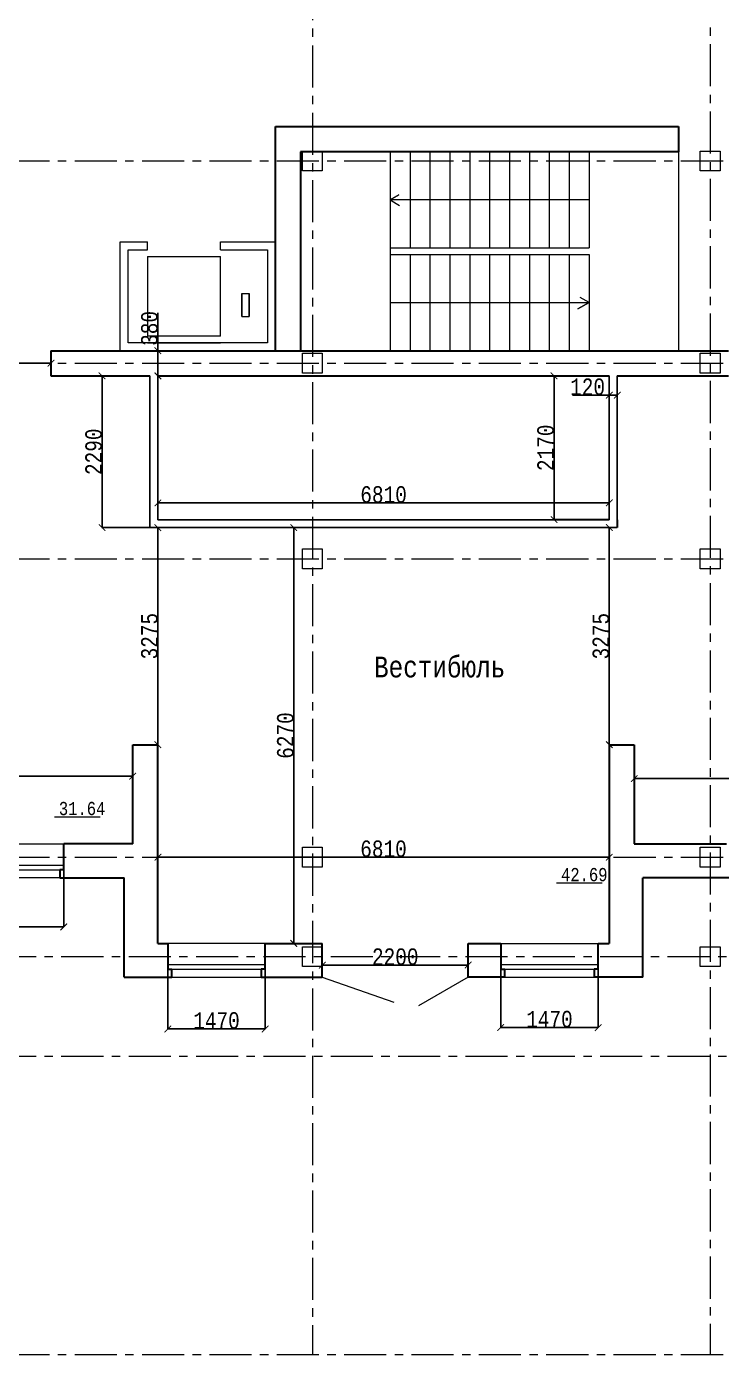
# Model space of a CAD drawing. Header units: millimetres. Extents: x -689206 to 4969298, y -1019800 to 703299.
# Drawn here: x 264912 to 275393, y 538899 to 558928 of the extents above; entities that cross this region are included whole.
import ezdxf

# ---------------------------------------------------------------- set-up
doc = ezdxf.new("R2010")
doc.units = ezdxf.units.MM
doc.linetypes.add('осеваяX2', pattern=[101.6, 63.5, -12.7, 12.7, -12.7])
for name, color, linetype, lineweight in [('несущие', 7, 'Continuous', 30), ('ОКНА', 250, 'Continuous', 20), ('РАЗМЕРЫ', 7, 'Continuous', 9), ('стены', 7, 'Continuous', 20)]:
    doc.layers.add(name, color=color, linetype=linetype, lineweight=lineweight)
doc.styles.add('Аннотативный', font='isocteur.ttf', dxfattribs={"width": 0.7, "height": 250})
doc.dimstyles.new('Аннотативный', dxfattribs={"dimscale": 0, "dimtxt": 250, "dimasz": 100, "dimexe": 1.25, "dimexo": 0.625, "dimtad": 1, "dimdec": 0, "dimtxsty": 'Аннотативный', "dimblk": 'ARCHTICK', "dimcen": 2.5, "dimadec": 0, "dimazin": 0, "dimtfac": 1, "dimtdec": 0, "dimtmove": 0, "dimatfit": 3, "dimfxl": 1, "dimarcsym": 0})

# ---------------------------------------------------------------- blocks, each defined once
blk = doc.blocks.new('_ArchTick')
at = {"color": 0, "linetype": 'ByBlock', "const_width": 0.15}
blk.add_lwpolyline([(-0.5, -0.5), (0.5, 0.5)], dxfattribs=at)
blk = doc.blocks.new('*D509')
at = {"layer": 'Defpoints', "color": 0, "lineweight": 20, "transparency": 16777216}
for p in [(273702, 553659), (272868, 551490), (273702, 551490)]:
    blk.add_point(p, dxfattribs=at)
at = {"layer": 'стены', "color": 0, "lineweight": -2, "transparency": 16777216}
for p, q in [((273701, 553659), (272867, 553659)), ((272868, 553659), (272868, 551490)), ((273701, 551490), (272867, 551490))]:
    blk.add_line(p, q, dxfattribs=at)
at = {"layer": 'стены', "color": 0, "lineweight": -2, "transparency": 16777216, "xscale": 100, "yscale": 100, "zscale": 100}
for p, rotation in [((272868, 553659), 90), ((272868, 551490), 270)]:
    blk.add_blockref('_ArchTick', p, dxfattribs=dict(at, rotation=rotation))
at = {"layer": 'стены', "color": 0, "lineweight": 13, "transparency": 16777216, "insert": (272742, 552574), "char_height": 250, "attachment_point": 5, "rotation": 90, "style": 'Аннотативный'}
blk.add_mtext('2170', dxfattribs=at)
blk = doc.blocks.new('*D510')
at = {"layer": 'Defpoints', "color": 0, "lineweight": 20, "transparency": 16777216}
for p in [(266893, 551743), (266893, 551490), (273702, 551490)]:
    blk.add_point(p, dxfattribs=at)
at = {"layer": 'стены', "color": 0, "lineweight": -2, "transparency": 16777216}
for p, q in [((266893, 551491), (266893, 551744)), ((273702, 551743), (266893, 551743)), ((273702, 551491), (273702, 551744))]:
    blk.add_line(p, q, dxfattribs=at)
at = {"layer": 'стены', "color": 0, "lineweight": -2, "transparency": 16777216, "xscale": 100, "yscale": 100, "zscale": 100, "rotation": 180}
blk.add_blockref('_ArchTick', (266893, 551743), dxfattribs=at)
at = {"layer": 'стены', "color": 0, "lineweight": -2, "transparency": 16777216, "xscale": 100, "yscale": 100, "zscale": 100}
blk.add_blockref('_ArchTick', (273702, 551743), dxfattribs=at)
at = {"layer": 'стены', "color": 0, "lineweight": 13, "transparency": 16777216, "insert": (270297, 551868), "char_height": 250, "attachment_point": 5, "style": 'Аннотативный'}
blk.add_mtext('6810', dxfattribs=at)
blk = doc.blocks.new('*D511')
at = {"layer": 'Defpoints', "color": 0, "lineweight": 20, "transparency": 16777216}
for p in [(263481, 553849), (263481, 553849), (265281, 553849)]:
    blk.add_point(p, dxfattribs=at)
at = {"layer": 'стены', "color": 0, "lineweight": -2, "transparency": 16777216}
for p, q in [((263481, 553849), (263481, 553850)), ((265281, 553849), (263481, 553849)), ((265281, 553849), (265281, 553850))]:
    blk.add_line(p, q, dxfattribs=at)
at = {"layer": 'стены', "color": 0, "lineweight": -2, "transparency": 16777216, "xscale": 100, "yscale": 100, "zscale": 100, "rotation": 180}
blk.add_blockref('_ArchTick', (263481, 553849), dxfattribs=at)
at = {"layer": 'стены', "color": 0, "lineweight": -2, "transparency": 16777216, "xscale": 100, "yscale": 100, "zscale": 100}
blk.add_blockref('_ArchTick', (265281, 553849), dxfattribs=at)
at = {"layer": 'стены', "color": 0, "lineweight": 13, "transparency": 16777216, "insert": (264381, 553974), "char_height": 250, "attachment_point": 5, "style": 'Аннотативный'}
blk.add_mtext('1800', dxfattribs=at)
blk = doc.blocks.new('*D486')
at = {"layer": 'Defpoints', "color": 0, "lineweight": 20, "transparency": 16777216}
for p in [(266051, 553659), (266773, 553659), (266773, 551370)]:
    blk.add_point(p, dxfattribs=at)
at = {"layer": 'стены', "color": 0, "lineweight": -2, "transparency": 16777216}
for p, q in [((266772, 553659), (266050, 553659)), ((266051, 551370), (266051, 553659)), ((266772, 551370), (266050, 551370))]:
    blk.add_line(p, q, dxfattribs=at)
at = {"layer": 'стены', "color": 0, "lineweight": -2, "transparency": 16777216, "xscale": 100, "yscale": 100, "zscale": 100}
for p, rotation in [((266051, 553659), 90), ((266051, 551370), 270)]:
    blk.add_blockref('_ArchTick', p, dxfattribs=dict(at, rotation=rotation))
at = {"layer": 'стены', "color": 0, "lineweight": 13, "transparency": 16777216, "insert": (265925, 552514), "char_height": 250, "attachment_point": 5, "rotation": 90, "style": 'Аннотативный'}
blk.add_mtext('2290', dxfattribs=at)
blk = doc.blocks.new('*D487')
at = {"layer": 'Defpoints', "color": 0, "lineweight": 20, "transparency": 16777216}
for p in [(266513, 547620), (262241, 546929), (266513, 546929)]:
    blk.add_point(p, dxfattribs=at)
at = {"layer": 'стены', "color": 0, "lineweight": -2, "transparency": 16777216}
for p, q in [((262241, 546929), (262241, 547621)), ((262241, 547620), (266513, 547620)), ((266513, 546929), (266513, 547621))]:
    blk.add_line(p, q, dxfattribs=at)
at = {"layer": 'стены', "color": 0, "lineweight": -2, "transparency": 16777216, "xscale": 100, "yscale": 100, "zscale": 100, "rotation": 180}
blk.add_blockref('_ArchTick', (262241, 547620), dxfattribs=at)
at = {"layer": 'стены', "color": 0, "lineweight": -2, "transparency": 16777216, "xscale": 100, "yscale": 100, "zscale": 100}
blk.add_blockref('_ArchTick', (266513, 547620), dxfattribs=at)
at = {"layer": 'стены', "color": 0, "lineweight": 13, "transparency": 16777216, "insert": (264377, 547745), "char_height": 250, "attachment_point": 5, "style": 'Аннотативный'}
blk.add_mtext('4272', dxfattribs=at)
blk = doc.blocks.new('*D488')
at = {"layer": 'Defpoints', "color": 0, "lineweight": 20, "transparency": 16777216}
for p in [(278349, 547585), (274077, 546917), (278349, 546917)]:
    blk.add_point(p, dxfattribs=at)
at = {"layer": 'стены', "color": 0, "lineweight": -2, "transparency": 16777216}
for p, q in [((274077, 546918), (274077, 547586)), ((274077, 547585), (278349, 547585)), ((278349, 546918), (278349, 547586))]:
    blk.add_line(p, q, dxfattribs=at)
at = {"layer": 'стены', "color": 0, "lineweight": -2, "transparency": 16777216, "xscale": 100, "yscale": 100, "zscale": 100, "rotation": 180}
blk.add_blockref('_ArchTick', (274077, 547585), dxfattribs=at)
at = {"layer": 'стены', "color": 0, "lineweight": -2, "transparency": 16777216, "xscale": 100, "yscale": 100, "zscale": 100}
blk.add_blockref('_ArchTick', (278349, 547585), dxfattribs=at)
at = {"layer": 'стены', "color": 0, "lineweight": 13, "transparency": 16777216, "insert": (276213, 547710), "char_height": 250, "attachment_point": 5, "style": 'Аннотативный'}
blk.add_mtext('4272', dxfattribs=at)
blk = doc.blocks.new('*D489')
at = {"layer": 'Defpoints', "color": 0, "lineweight": 20, "transparency": 16777216}
for p in [(266893, 551370), (266893, 551370), (266893, 548096)]:
    blk.add_point(p, dxfattribs=at)
at = {"layer": 'стены', "color": 0, "lineweight": -2, "transparency": 16777216}
for p, q in [((266893, 551370), (266894, 551370)), ((266893, 548096), (266893, 551370)), ((266893, 548096), (266894, 548096))]:
    blk.add_line(p, q, dxfattribs=at)
at = {"layer": 'стены', "color": 0, "lineweight": -2, "transparency": 16777216, "xscale": 100, "yscale": 100, "zscale": 100}
for p, rotation in [((266893, 551370), 90), ((266893, 548096), 270)]:
    blk.add_blockref('_ArchTick', p, dxfattribs=dict(at, rotation=rotation))
at = {"layer": 'стены', "color": 0, "lineweight": 13, "transparency": 16777216, "insert": (266767, 549733), "char_height": 250, "attachment_point": 5, "rotation": 90, "style": 'Аннотативный'}
blk.add_mtext('3275', dxfattribs=at)
blk = doc.blocks.new('*D490')
at = {"layer": 'Defpoints', "color": 0, "lineweight": 20, "transparency": 16777216}
for p in [(273702, 551370), (273702, 551370), (273700, 548096)]:
    blk.add_point(p, dxfattribs=at)
at = {"layer": 'стены', "color": 0, "lineweight": -2, "transparency": 16777216}
for p, q in [((273702, 551370), (273703, 551370)), ((273702, 548096), (273702, 551370)), ((273700, 548096), (273703, 548096))]:
    blk.add_line(p, q, dxfattribs=at)
at = {"layer": 'стены', "color": 0, "lineweight": -2, "transparency": 16777216, "xscale": 100, "yscale": 100, "zscale": 100}
for p, rotation in [((273702, 551370), 90), ((273702, 548096), 270)]:
    blk.add_blockref('_ArchTick', p, dxfattribs=dict(at, rotation=rotation))
at = {"layer": 'стены', "color": 0, "lineweight": 13, "transparency": 16777216, "insert": (273576, 549733), "char_height": 250, "attachment_point": 5, "rotation": 90, "style": 'Аннотативный'}
blk.add_mtext('3275', dxfattribs=at)
blk = doc.blocks.new('*D494')
at = {"layer": 'Defpoints', "color": 0, "lineweight": 20, "transparency": 16777216}
for p in [(273702, 553659), (273822, 553659), (273702, 553367)]:
    blk.add_point(p, dxfattribs=at)
at = {"layer": 'стены', "color": 0, "lineweight": -2, "transparency": 16777216}
for p, q in [((273702, 553658), (273702, 553366)), ((273822, 553658), (273822, 553366)), ((273702, 553367), (273145, 553367)), ((273822, 553367), (273702, 553367))]:
    blk.add_line(p, q, dxfattribs=at)
at = {"layer": 'стены', "color": 0, "lineweight": -2, "transparency": 16777216, "xscale": 100, "yscale": 100, "zscale": 100, "rotation": 180}
blk.add_blockref('_ArchTick', (273702, 553367), dxfattribs=at)
at = {"layer": 'стены', "color": 0, "lineweight": -2, "transparency": 16777216, "xscale": 100, "yscale": 100, "zscale": 100}
blk.add_blockref('_ArchTick', (273822, 553367), dxfattribs=at)
at = {"layer": 'стены', "color": 0, "lineweight": 20, "transparency": 16777216, "insert": (273374, 553493), "char_height": 250, "attachment_point": 5, "style": 'Аннотативный'}
blk.add_mtext('120', dxfattribs=at)
blk = doc.blocks.new('*D495')
at = {"layer": 'Defpoints', "color": 0, "lineweight": 20, "transparency": 16777216}
for p in [(266893, 554039), (266893, 554039), (266893, 553659)]:
    blk.add_point(p, dxfattribs=at)
at = {"layer": 'стены', "color": 0, "lineweight": -2, "transparency": 16777216}
for p, q in [((266893, 554039), (266893, 554612)), ((266893, 554039), (266894, 554039)), ((266893, 553659), (266893, 554039)), ((266893, 553659), (266894, 553659))]:
    blk.add_line(p, q, dxfattribs=at)
at = {"layer": 'стены', "color": 0, "lineweight": -2, "transparency": 16777216, "xscale": 100, "yscale": 100, "zscale": 100}
for p, rotation in [((266893, 554039), 90), ((266893, 553659), 270)]:
    blk.add_blockref('_ArchTick', p, dxfattribs=dict(at, rotation=rotation))
at = {"layer": 'стены', "color": 0, "lineweight": 13, "transparency": 16777216, "insert": (266767, 554375), "char_height": 250, "attachment_point": 5, "rotation": 90, "style": 'Аннотативный'}
blk.add_mtext('380', dxfattribs=at)
blk = doc.blocks.new('*D596')
at = {"layer": 'Defpoints', "color": 0, "lineweight": 20, "transparency": 16777216}
for p in [(266893, 546399), (266893, 546399), (273700, 546399)]:
    blk.add_point(p, dxfattribs=at)
at = {"layer": 'РАЗМЕРЫ', "color": 0, "lineweight": -2, "transparency": 16777216}
for p, q in [((266893, 546399), (266893, 546400)), ((273700, 546399), (266893, 546399)), ((273700, 546399), (273700, 546400))]:
    blk.add_line(p, q, dxfattribs=at)
at = {"layer": 'РАЗМЕРЫ', "color": 0, "lineweight": -2, "transparency": 16777216, "xscale": 100, "yscale": 100, "zscale": 100, "rotation": 180}
blk.add_blockref('_ArchTick', (266893, 546399), dxfattribs=at)
at = {"layer": 'РАЗМЕРЫ', "color": 0, "lineweight": -2, "transparency": 16777216, "xscale": 100, "yscale": 100, "zscale": 100}
blk.add_blockref('_ArchTick', (273700, 546399), dxfattribs=at)
at = {"layer": 'РАЗМЕРЫ', "color": 0, "lineweight": 13, "transparency": 16777216, "insert": (270296, 546524), "char_height": 250, "attachment_point": 5, "style": 'Аннотативный'}
blk.add_mtext('6810', dxfattribs=at)
blk = doc.blocks.new('*D597')
at = {"layer": 'Defpoints', "color": 0, "lineweight": 20, "transparency": 16777216}
for p in [(268942, 551370), (268942, 551370), (268942, 545099)]:
    blk.add_point(p, dxfattribs=at)
at = {"layer": 'РАЗМЕРЫ', "color": 0, "lineweight": -2, "transparency": 16777216}
for p, q in [((268942, 545099), (268942, 551370)), ((268943, 551370), (268944, 551370)), ((268943, 545099), (268944, 545099))]:
    blk.add_line(p, q, dxfattribs=at)
at = {"layer": 'РАЗМЕРЫ', "color": 0, "lineweight": -2, "transparency": 16777216, "xscale": 100, "yscale": 100, "zscale": 100}
for p, rotation in [((268942, 551370), 90), ((268942, 545099), 270)]:
    blk.add_blockref('_ArchTick', p, dxfattribs=dict(at, rotation=rotation))
at = {"layer": 'РАЗМЕРЫ', "color": 0, "lineweight": 13, "transparency": 16777216, "insert": (268817, 548234), "char_height": 250, "attachment_point": 5, "rotation": 90, "style": 'Аннотативный'}
blk.add_mtext('6270', dxfattribs=at)
blk = doc.blocks.new('*D609')
at = {"layer": 'Defpoints', "color": 0, "linetype": 'ByBlock', "lineweight": 20, "transparency": 16777216}
for p in [(267042, 545099), (268512, 545099), (268512, 543808)]:
    blk.add_point(p, dxfattribs=at)
at = {"layer": 'РАЗМЕРЫ', "color": 0, "linetype": 'ByBlock', "lineweight": -2, "transparency": 16777216}
for p, q in [((267042, 545098), (267042, 543807)), ((268512, 545098), (268512, 543807)), ((267042, 543808), (268512, 543808))]:
    blk.add_line(p, q, dxfattribs=at)
at = {"layer": 'РАЗМЕРЫ', "color": 0, "linetype": 'ByBlock', "lineweight": -2, "transparency": 16777216, "xscale": 100, "yscale": 100, "zscale": 100, "rotation": 180}
blk.add_blockref('_ArchTick', (267042, 543808), dxfattribs=at)
at = {"layer": 'РАЗМЕРЫ', "color": 0, "linetype": 'ByBlock', "lineweight": -2, "transparency": 16777216, "xscale": 100, "yscale": 100, "zscale": 100}
blk.add_blockref('_ArchTick', (268512, 543808), dxfattribs=at)
at = {"layer": 'РАЗМЕРЫ', "color": 0, "linetype": 'ByBlock', "lineweight": 13, "transparency": 16777216, "insert": (267777, 543934), "char_height": 250, "attachment_point": 5, "style": 'Аннотативный'}
blk.add_mtext('1470', dxfattribs=at)
blk = doc.blocks.new('*D610')
at = {"layer": 'Defpoints', "color": 0, "linetype": 'ByBlock', "lineweight": 20, "transparency": 16777216}
for p in [(272064, 545099), (273534, 545099), (273534, 543829)]:
    blk.add_point(p, dxfattribs=at)
at = {"layer": 'РАЗМЕРЫ', "color": 0, "linetype": 'ByBlock', "lineweight": -2, "transparency": 16777216}
for p, q in [((272064, 545098), (272064, 543828)), ((273534, 545098), (273534, 543828)), ((272064, 543829), (273534, 543829))]:
    blk.add_line(p, q, dxfattribs=at)
at = {"layer": 'РАЗМЕРЫ', "color": 0, "linetype": 'ByBlock', "lineweight": -2, "transparency": 16777216, "xscale": 100, "yscale": 100, "zscale": 100, "rotation": 180}
blk.add_blockref('_ArchTick', (272064, 543829), dxfattribs=at)
at = {"layer": 'РАЗМЕРЫ', "color": 0, "linetype": 'ByBlock', "lineweight": -2, "transparency": 16777216, "xscale": 100, "yscale": 100, "zscale": 100}
blk.add_blockref('_ArchTick', (273534, 543829), dxfattribs=at)
at = {"layer": 'РАЗМЕРЫ', "color": 0, "linetype": 'ByBlock', "lineweight": 13, "transparency": 16777216, "insert": (272799, 543954), "char_height": 250, "attachment_point": 5, "style": 'Аннотативный'}
blk.add_mtext('1470', dxfattribs=at)
blk = doc.blocks.new('*D623')
at = {"layer": 'Defpoints', "color": 0, "linetype": 'ByBlock', "lineweight": 20, "transparency": 16777216}
for p in [(269373, 544899), (271573, 544844), (269373, 544771)]:
    blk.add_point(p, dxfattribs=at)
at = {"layer": 'РАЗМЕРЫ', "color": 0, "linetype": 'ByBlock', "lineweight": -2, "transparency": 16777216}
for p, q in [((269373, 544898), (269373, 544770)), ((271573, 544843), (271573, 544770)), ((271573, 544771), (269373, 544771))]:
    blk.add_line(p, q, dxfattribs=at)
at = {"layer": 'РАЗМЕРЫ', "color": 0, "linetype": 'ByBlock', "lineweight": -2, "transparency": 16777216, "xscale": 100, "yscale": 100, "zscale": 100, "rotation": 180}
blk.add_blockref('_ArchTick', (269373, 544771), dxfattribs=at)
at = {"layer": 'РАЗМЕРЫ', "color": 0, "linetype": 'ByBlock', "lineweight": -2, "transparency": 16777216, "xscale": 100, "yscale": 100, "zscale": 100}
blk.add_blockref('_ArchTick', (271573, 544771), dxfattribs=at)
at = {"layer": 'РАЗМЕРЫ', "color": 0, "linetype": 'ByBlock', "lineweight": 13, "transparency": 16777216, "insert": (270473, 544896), "char_height": 250, "attachment_point": 5, "style": 'Аннотативный'}
blk.add_mtext('2200', dxfattribs=at)
blk = doc.blocks.new('*D624')
at = {"layer": 'Defpoints', "color": 0, "linetype": 'ByBlock', "lineweight": 20, "transparency": 16777216}
for p in [(263373, 546599), (265473, 546599), (265473, 545347)]:
    blk.add_point(p, dxfattribs=at)
at = {"layer": 'РАЗМЕРЫ', "color": 0, "linetype": 'ByBlock', "lineweight": -2, "transparency": 16777216}
for p, q in [((263373, 546598), (263373, 545346)), ((265473, 546598), (265473, 545346)), ((263373, 545347), (265473, 545347))]:
    blk.add_line(p, q, dxfattribs=at)
at = {"layer": 'РАЗМЕРЫ', "color": 0, "linetype": 'ByBlock', "lineweight": -2, "transparency": 16777216, "xscale": 100, "yscale": 100, "zscale": 100, "rotation": 180}
blk.add_blockref('_ArchTick', (263373, 545347), dxfattribs=at)
at = {"layer": 'РАЗМЕРЫ', "color": 0, "linetype": 'ByBlock', "lineweight": -2, "transparency": 16777216, "xscale": 100, "yscale": 100, "zscale": 100}
blk.add_blockref('_ArchTick', (265473, 545347), dxfattribs=at)
at = {"layer": 'РАЗМЕРЫ', "color": 0, "linetype": 'ByBlock', "lineweight": 13, "transparency": 16777216, "insert": (264423, 545473), "char_height": 250, "attachment_point": 5, "style": 'Аннотативный'}
blk.add_mtext('2100', dxfattribs=at)

msp = doc.modelspace()

# ---------------------------------------------------------------- linework, layer by layer
at = {"layer": 'несущие', "color": 0}
for p, q in [((266512.8, 546598.5), (265472.7, 546598.5)), ((274077.3, 546598.2), (275468.4, 546598.2)), ((265412.7, 546088.5), (266382.8, 546088.5)), ((266382.8, 544588.5), (266382.8, 546088.5)), ((275528.4, 546088.2), (274209.1, 546088.2)), ((274209.1, 544588.5), (274209.1, 546088.2)), ((266892.8, 545098.5), (267041.9, 545098.5)), ((268511.9, 545098.5), (269372.7, 545098.5)), ((269372.7, 544588.5), (269372.7, 545098.5)), ((271572.7, 544588.5), (271572.7, 545098.5)), ((271572.7, 545098.5), (272064.2, 545098.5)), ((273534.2, 545098.5), (273699.5, 545098.5)), ((266382.8, 544588.5), (267101.9, 544588.5)), ((268451.9, 544588.5), (269372.7, 544588.5)), ((272124.2, 544588.5), (271572.7, 544588.5)), ((274209.1, 544588.5), (273474.2, 544588.5))]:
    msp.add_line(p, q, dxfattribs=at)
at = {"layer": 'ОКНА', "color": 0}
for p, q in [((263372.7, 546598.5), (265472.7, 546598.5)), ((265412.7, 546088.5), (263432.7, 546088.5)), ((268511.9, 545098.5), (267041.9, 545098.5)), ((271572.7, 545098.5), (272064.2, 545098.5)), ((272064.2, 545098.5), (273534.2, 545098.5)), ((267041.9, 544588.5), (267101.9, 544588.5)), ((267101.9, 544588.5), (268451.9, 544588.5)), ((268451.9, 544588.5), (268511.9, 544588.5)), ((272124.2, 544588.5), (273474.2, 544588.5))]:
    msp.add_line(p, q, dxfattribs=at)
at = {"layer": 'ОКНА'}
for p, q in [((263372.7, 546278.5), (265472.7, 546278.5)), ((263372.7, 546208.5), (265412.7, 546208.5)), ((267041.9, 544778.5), (268511.9, 544778.5)), ((267101.9, 544708.5), (268451.9, 544708.5)), ((272064.2, 544778.5), (273534.2, 544778.5)), ((272124.2, 544708.5), (273474.2, 544708.5))]:
    msp.add_line(p, q, dxfattribs=at)
at = {"layer": 'ОКНА', "color": 18, "lineweight": 30, "true_color": 0x000000}
for p, q in [((267041.9, 544708.5), (267101.9, 544708.5)), ((267101.9, 544588.5), (267101.9, 544708.5)), ((268511.9, 544708.5), (268451.9, 544708.5)), ((268451.9, 544708.5), (268451.9, 544588.5)), ((272064.2, 544708.5), (272124.2, 544708.5)), ((272124.2, 544588.5), (272124.2, 544708.5)), ((273534.2, 544708.5), (273474.2, 544708.5)), ((273474.2, 544708.5), (273474.2, 544588.5))]:
    msp.add_line(p, q, dxfattribs=at)
at = {"layer": 'РАЗМЕРЫ', "linetype": 'ByBlock', "lineweight": 30}
for p, q in [((268665.6, 554038.5), (268665.6, 557418.5)), ((268665.6, 557418.5), (274745.6, 557418.5)), ((274745.6, 557418.5), (274745.6, 557038.5)), ((269045.6, 557038.5), (269045.6, 554038.5)), ((274745.6, 557038.5), (269045.6, 557038.5)), ((275117.7, 553658.5), (275497.7, 553658.5))]:
    msp.add_line(p, q, dxfattribs=at)
at = {"layer": 'РАЗМЕРЫ', "linetype": 'ByBlock', "lineweight": 20}
for p, q in [((269045.6, 557038.5), (269045.6, 554038.5)), ((269045.6, 557038.5), (270395.6, 557038.5)), ((269045.6, 554038.5), (269045.6, 557038.5)), ((270395.6, 557038.5), (270395.6, 555588.5)), ((270695.6, 557038.5), (270695.6, 555588.5)), ((270995.6, 557038.5), (270995.6, 555588.5)), ((271295.6, 557038.5), (271295.6, 555588.5)), ((271595.6, 557038.5), (271595.6, 555588.5)), ((271895.6, 557038.5), (271895.6, 555588.5)), ((272195.6, 557038.5), (272195.6, 555588.5)), ((272495.6, 557038.5), (272495.6, 555588.5)), ((272795.6, 557038.5), (272795.6, 555588.5)), ((273095.6, 557038.5), (273095.6, 555588.5)), ((273395.6, 557038.5), (273395.6, 555588.5)), ((274745.6, 557038.5), (274745.6, 554038.5)), ((270395.6, 556313.5), (270524.7, 556388.1)), ((270524.7, 556388.1), (270395.6, 556313.5)), ((273395.6, 556313.5), (270395.6, 556313.5)), ((270395.6, 556313.5), (270395.6, 554763.5)), ((270395.6, 556313.5), (270539.5, 556230.4)), ((266325.6, 554038.5), (266325.6, 555678.5)), ((268665.6, 555678.5), (268665.6, 554158.5)), ((270395.6, 555588.5), (273395.6, 555588.5)), ((270395.6, 555488.5), (270395.6, 554038.5)), ((270395.6, 555488.5), (273395.6, 555488.5)), ((270695.6, 555488.5), (270695.6, 554038.5)), ((270995.6, 555488.5), (270995.6, 554038.5)), ((271295.6, 555488.5), (271295.6, 554038.5)), ((271595.6, 555488.5), (271595.6, 554038.5)), ((271895.6, 555488.5), (271895.6, 554038.5)), ((272195.6, 555488.5), (272195.6, 554038.5)), ((272495.6, 555488.5), (272495.6, 554038.5)), ((272795.6, 555488.5), (272795.6, 554038.5)), ((273095.6, 555488.5), (273095.6, 554038.5)), ((273395.6, 555488.5), (273395.6, 554038.5)), ((273395.6, 554763.5), (273260.6, 554841.4)), ((270395.6, 554763.5), (273395.6, 554763.5)), ((273395.6, 554763.5), (273229.4, 554667.6)), ((273229.4, 554667.6), (273395.6, 554763.5)), ((266209.6, 554038.5), (267559.6, 554038.5)), ((270559.6, 554038.5), (267559.6, 554038.5)), ((268665.6, 554158.5), (268665.6, 554038.5)), ((270259.6, 554038.5), (270559.6, 554038.5)), ((270559.6, 554038.5), (271909.6, 554038.5)), ((270559.6, 554038.5), (271909.6, 554038.5)), ((274997.7, 554038.5), (275117.7, 554038.5))]:
    msp.add_line(p, q, dxfattribs=at)
at = {"layer": 'РАЗМЕРЫ'}
for p, q in [((266325.6, 555678.5), (266738.7, 555678.5)), ((266738.7, 555558.5), (266738.7, 555678.5)), ((267838.7, 555678.5), (268665.6, 555678.5)), ((267838.7, 555558.5), (267838.7, 555678.5)), ((266445.6, 554158.5), (266445.6, 555558.5)), ((266445.6, 555558.5), (266738.7, 555558.5)), ((266738.7, 555458.7), (266738.7, 554258.5)), ((266738.7, 555458.7), (267838.7, 555458.7)), ((267838.7, 555558.5), (268545.6, 555558.5)), ((267838.7, 554258.5), (267838.7, 555458.7)), ((268545.6, 555558.5), (268545.6, 554158.5)), ((268161.5, 554901.1), (268271.5, 554901.1)), ((268161.5, 554554.9), (268271.5, 554554.9)), ((267838.7, 554258.5), (266738.7, 554258.5)), ((268665.6, 554038.5), (266325.6, 554038.5)), ((268545.6, 554158.5), (266445.6, 554158.5)), ((266738.7, 554158.5), (267838.7, 554158.5))]:
    msp.add_line(p, q, dxfattribs=at)
at = {"layer": 'РАЗМЕРЫ', "color": 114, "true_color": 0x139b48}
for p, q in [((265331.2, 547008.9), (266020.4, 547008.9)), ((272905.2, 546011.8), (273594.5, 546011.8))]:
    msp.add_line(p, q, dxfattribs=at)
at = {"layer": 'РАЗМЕРЫ', "color": 0}
for p, q in [((266512.8, 546598.5), (265472.7, 546598.5)), ((269372.7, 544588.5), (270452.1, 544212.2)), ((271572.7, 544588.5), (270822.6, 544155.5))]:
    msp.add_line(p, q, dxfattribs=at)
at = {"layer": 'РАЗМЕРЫ', "lineweight": 30}
for p, q in [((265472.7, 546208.5), (265412.7, 546208.5)), ((265412.7, 546208.5), (265412.7, 546088.5))]:
    msp.add_line(p, q, dxfattribs=at)
at = {"layer": 'РАЗМЕРЫ', "color": 7, "lineweight": 25, "true_color": 0xffffff}
msp.add_line((273699.1, 545915.3), (273699.5, 545915.3), dxfattribs=at)
at = {"layer": 'стены', "color": 1, "linetype": 'осеваяX2', "lineweight": 15, "ltscale": 10}
for p, q in [((275222.7, 583046), (275222.7, 538898.5)), ((269222.7, 574900.5), (269222.7, 538898.5)), ((239222.7, 556900.5), (311372.7, 556900.5)), ((239222.7, 553848.5), (311372.7, 553848.5)), ((239222.7, 550900.5), (311372.7, 550900.5)), ((239222.7, 546398.5), (311372.7, 546398.5)), ((239020.4, 544898.5), (311170.4, 544898.5)), ((239020.4, 543398.5), (311170.4, 543398.5)), ((239222.7, 538898.5), (311372.7, 538898.5))]:
    msp.add_line(p, q, dxfattribs=at)
at = {"layer": 'стены', "color": 7, "lineweight": 25, "true_color": 0xffffff}
for p, q in [((268161.5, 554901.1), (268161.5, 554554.9)), ((268271.5, 554901.1), (268271.5, 554554.9))]:
    msp.add_line(p, q, dxfattribs=at)
at = {"layer": 'стены', "lineweight": 30}
for p, q in [((265280.8, 554038.5), (275497.7, 554038.5)), ((265280.8, 554038.5), (265280.8, 553658.5)), ((265280.8, 553658.5), (266772.8, 553658.5)), ((266892.8, 553658.5), (273701.7, 553658.5)), ((273821.7, 553658.5), (275372.8, 553658.5)), ((273821.7, 551489.9), (273821.7, 551369.9)), ((266512.8, 546598.5), (266512.8, 548095.9)), ((266513, 548095.9), (266892.8, 548095.9)), ((266892.8, 545098.5), (266892.8, 548095.9)), ((273699.5, 548095.9), (273699.5, 545098.5)), ((273699.5, 548095.9), (274076.3, 548095.9)), ((274076.3, 548095.9), (274077.3, 546598.2)), ((265472.7, 546208.5), (265472.7, 546598.5))]:
    msp.add_line(p, q, dxfattribs=at)
at = {"layer": 'стены', "lineweight": 25}
for p, q in [((266772.8, 551369.9), (266772.8, 553658.5)), ((266892.8, 551489.9), (266892.8, 553658.5)), ((273701.7, 551489.9), (273701.7, 553658.5)), ((273821.7, 553658.5), (273821.7, 551489.9)), ((266892.8, 551489.9), (273701.7, 551489.9)), ((273821.7, 551369.9), (266772.8, 551369.9))]:
    msp.add_line(p, q, dxfattribs=at)
at = {"layer": 'стены', "color": 18, "lineweight": 30, "true_color": 0x000000}
for p, q in [((267041.9, 545098.5), (267041.9, 544708.5)), ((268511.9, 544708.5), (268511.9, 545098.5)), ((272064.2, 545098.5), (272064.2, 544708.5)), ((273534.2, 544708.5), (273534.2, 545098.5))]:
    msp.add_line(p, q, dxfattribs=at)
at = {"layer": 'стены', "color": 240, "true_color": 0xed1f24}
for points in [[(269072.7, 557050.5), (269372.7, 557050.5), (269372.7, 556750.5), (269072.7, 556750.5)], [(275072.7, 557050.5), (275372.7, 557050.5), (275372.7, 556750.5), (275072.7, 556750.5)], [(269072.7, 553999.5), (269372.7, 553999.5), (269372.7, 553699.5), (269072.7, 553699.5)], [(275072.7, 553999.5), (275372.7, 553999.5), (275372.7, 553699.5), (275072.7, 553699.5)], [(269072.7, 551048.5), (269372.7, 551048.5), (269372.7, 550748.5), (269072.7, 550748.5)], [(275072.7, 551048.5), (275372.7, 551048.5), (275372.7, 550748.5), (275072.7, 550748.5)], [(269072.7, 546548.5), (269372.7, 546548.5), (269372.7, 546248.5), (269072.7, 546248.5)], [(275072.7, 546548.5), (275372.7, 546548.5), (275372.7, 546248.5), (275072.7, 546248.5)], [(269072.7, 545048.5), (269372.7, 545048.5), (269372.7, 544748.5), (269072.7, 544748.5)], [(275072.7, 545048.5), (275372.7, 545048.5), (275372.7, 544748.5), (275072.7, 544748.5)]]:
    msp.add_lwpolyline(points, close=True, dxfattribs=at)

# ---------------------------------------------------------------- texts
at = {"insert": (270153.1, 549424.5), "char_height": 313.6, "width": 1449.342, "attachment_point": 1, "style": 'Аннотативный'}
msp.add_mtext('Вестибюль', dxfattribs=at)
at = {"layer": 'РАЗМЕРЫ', "color": 114, "true_color": 0x139b48, "char_height": 200, "width": 656.117, "attachment_point": 1, "style": 'Аннотативный'}
for s, insert in [('31.64', (265399.5, 547232.9)), ('42.69', (272973.5, 546235.9))]:
    msp.add_mtext(s, dxfattribs=dict(at, insert=insert))

# ---------------------------------------------------------------- dimensions: what is measured, and where the dimension line sits
at = {"layer": 'РАЗМЕРЫ', "lineweight": 13}
dim = msp.add_linear_dim(base=(268942.3, 551369.9), p1=(268942.3, 545098.5), p2=(268942.3, 551369.9), angle=90, text='6270', dimstyle='Аннотативный', dxfattribs=at)
dim.commit()
dim.dimension.update_dxf_attribs({"geometry": '*D597', "text_midpoint": (268816.7, 548234.2)})
dim = msp.add_linear_dim(base=(266892.8, 546398.5), p1=(273699.5, 546398.5), p2=(266892.8, 546398.5), text='6810', dimstyle='Аннотативный', dxfattribs=at)
dim.commit()
dim.dimension.update_dxf_attribs({"geometry": '*D596', "text_midpoint": (270296.1, 546524.1)})
at = {"layer": 'РАЗМЕРЫ', "color": 18, "linetype": 'ByBlock', "lineweight": 13, "true_color": 0x000000}
for base, p1, p2, picture, middle in [((265472.7, 545347.4), (263372.7, 546598.5), (265472.7, 546598.5), '*D624', (264422.7, 545473)), ((268511.9, 543808.2), (267041.9, 545098.5), (268511.9, 545098.5), '*D609', (267776.9, 543933.9)), ((269372.7, 544770.8), (271572.7, 544843.5), (269372.7, 544898.5), '*D623', (270472.7, 544896.5)), ((273534.2, 543828.8), (272064.2, 545098.5), (273534.2, 545098.5), '*D610', (272799.2, 543954.5))]:
    dim = msp.add_linear_dim(base=base, p1=p1, p2=p2, dimstyle='Аннотативный', dxfattribs=at)
    dim.commit()
    dim.dimension.update_dxf_attribs({"geometry": picture, "text_midpoint": middle})
at = {"layer": 'стены', "lineweight": 13}
dim = msp.add_linear_dim(base=(266892.8, 554038.5), p1=(266892.8, 553658.5), p2=(266892.8, 554038.5), angle=90, dimstyle='Аннотативный', dxfattribs=at)
dim.commit()
dim.dimension.update_dxf_attribs({"geometry": '*D495', "text_midpoint": (266767.1, 554375.4)})
for base, p1, p2, picture, middle in [((263480.8, 553848.5), (265280.8, 553848.5), (263480.8, 553848.5), '*D511', (264380.8, 553974.2)), ((266512.8, 547619.6), (262240.8, 546928.5), (266512.8, 546928.5), '*D487', (264376.8, 547745.2)), ((278349.3, 547584.6), (274077.3, 546917.2), (278349.3, 546917.2), '*D488', (276213.3, 547710.2))]:
    dim = msp.add_linear_dim(base=base, p1=p1, p2=p2, dimstyle='Аннотативный', dxfattribs=at)
    dim.commit()
    dim.dimension.update_dxf_attribs({"geometry": picture, "text_midpoint": middle})
for base, p1, p2, text, picture, middle in [((266050.9, 553658.5), (266772.8, 551369.9), (266772.8, 553658.5), '2290', '*D486', (265925.3, 552514.2)), ((272868, 551489.9), (273701.7, 553658.5), (273701.7, 551489.9), '2170', '*D509', (272742.3, 552574.2)), ((266892.8, 551369.9), (266892.8, 548095.9), (266892.8, 551369.9), '3275', '*D489', (266767.1, 549732.9)), ((273701.7, 551369.9), (273699.5, 548095.9), (273701.7, 551369.9), '3275', '*D490', (273576.1, 549732.9))]:
    dim = msp.add_linear_dim(base=base, p1=p1, p2=p2, angle=90, text=text, dimstyle='Аннотативный', dxfattribs=at)
    dim.commit()
    dim.dimension.update_dxf_attribs({"geometry": picture, "text_midpoint": middle})
at = {"layer": 'стены', "lineweight": 20}
dim = msp.add_linear_dim(base=(273701.7, 553367.2), p1=(273821.7, 553658.5), p2=(273701.7, 553658.5), dimstyle='Аннотативный', dxfattribs=at)
dim.commit()
dim.dimension.update_dxf_attribs({"geometry": '*D494', "text_midpoint": (273373.6, 553492.8)})
at = {"layer": 'стены', "lineweight": 13}
dim = msp.add_linear_dim(base=(266892.8, 551742.8), p1=(273701.7, 551489.9), p2=(266892.8, 551489.9), text='6810', dimstyle='Аннотативный', dxfattribs=at)
dim.commit()
dim.dimension.update_dxf_attribs({"geometry": '*D510', "text_midpoint": (270297.3, 551868.4)})

doc.saveas('drawing.dxf')
